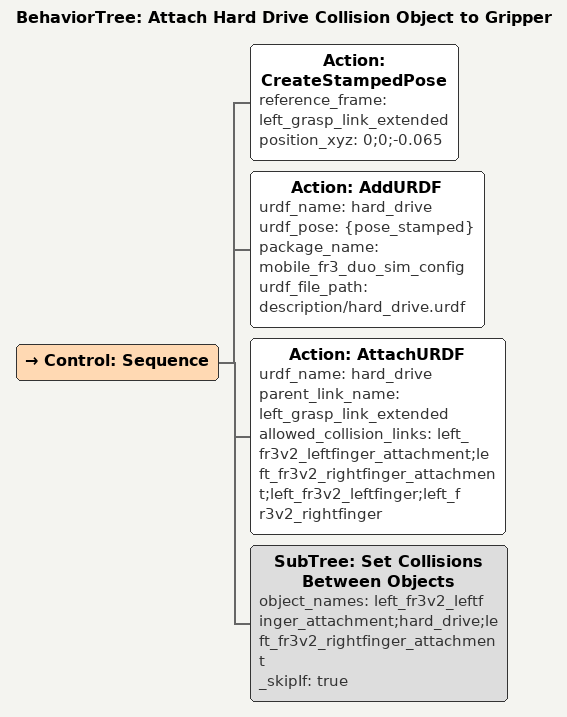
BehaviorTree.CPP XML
<?xml version="1.0" encoding="UTF-8" ?>
<root
  BTCPP_format="4"
  main_tree_to_execute="Attach Hard Drive Collision Object to Gripper"
>
  <BehaviorTree ID="Attach Hard Drive Collision Object to Gripper">
    <Control ID="Sequence">
      <Action
        ID="CreateStampedPose"
        reference_frame="left_grasp_link_extended"
        position_xyz="0;0;-0.065"
      />
      <Action
        ID="AddURDF"
        urdf_name="hard_drive"
        urdf_pose="{pose_stamped}"
        package_name="mobile_fr3_duo_sim_config"
        urdf_file_path="description/hard_drive.urdf"
      />
      <Action
        ID="AttachURDF"
        urdf_name="hard_drive"
        parent_link_name="left_grasp_link_extended"
        allowed_collision_links="left_fr3v2_leftfinger_attachment;left_fr3v2_rightfinger_attachment;left_fr3v2_leftfinger;left_fr3v2_rightfinger"
      />
      <SubTree
        ID="Set Collisions Between Objects"
        object_names="left_fr3v2_leftfinger_attachment;hard_drive;left_fr3v2_rightfinger_attachment"
        _skipIf="true"
      />
    </Control>
  </BehaviorTree>
</root>
